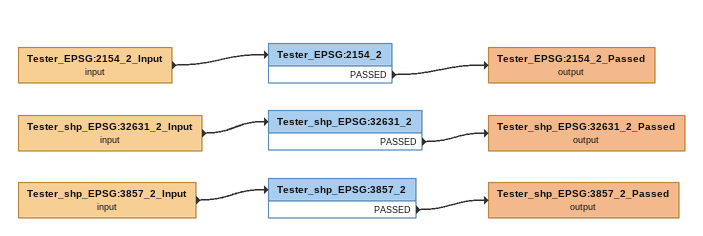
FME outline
Tester_EPSG:2154_2_Input (input)
    -> Tester_EPSG:2154_2
Tester_EPSG:2154_2
    PASSED -> Tester_EPSG:2154_2_Passed (output)
Tester_EPSG:2154_2_Passed (output)
Tester_shp_EPSG:32631_2_Input (input)
    -> Tester_shp_EPSG:32631_2
Tester_shp_EPSG:32631_2
    PASSED -> Tester_shp_EPSG:32631_2_Passed (output)
Tester_shp_EPSG:32631_2_Passed (output)
Tester_shp_EPSG:3857_2_Input (input)
    -> Tester_shp_EPSG:3857_2
Tester_shp_EPSG:3857_2
    PASSED -> Tester_shp_EPSG:3857_2_Passed (output)
Tester_shp_EPSG:3857_2_Passed (output)
